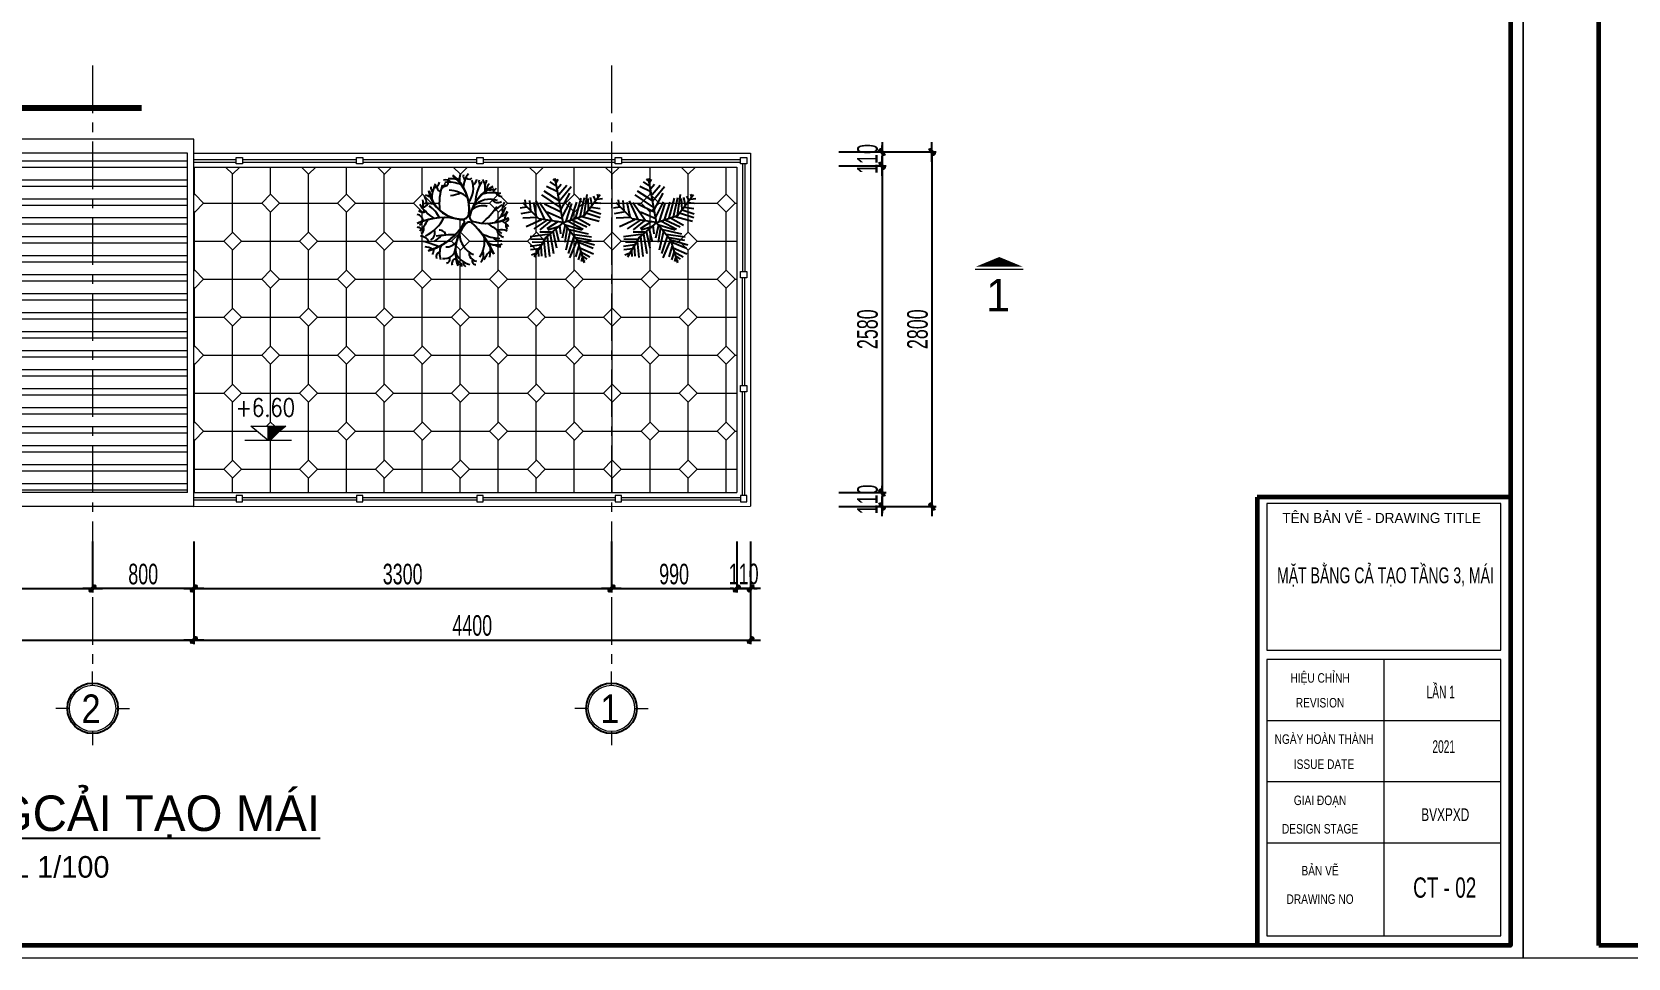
# Model space of a CAD drawing. Header units: millimetres. Extents: x 596422 to 1674380, y -367470 to 58862.
# Drawn here: x 691415 to 704029, y -32063 to -24747 of the extents above; entities that cross this region are included whole.
import ezdxf
from ezdxf.enums import TextEntityAlignment as Align

# ---------------------------------------------------------------- set-up
doc = ezdxf.new("R2010")
doc.units = ezdxf.units.MM
doc.header["$LTSCALE"] = 600
doc.header["$MEASUREMENT"] = 0
doc.linetypes.add('CENTER', pattern=[2, 1.25, -0.25, 0.25, -0.25])
doc.layers.get('0').update_dxf_attribs({"lineweight": 0})
doc.layers.get('Defpoints').update_dxf_attribs({"lineweight": 0})
for name, color, linetype, lineweight in [('cat1', 30, 'Continuous', 50), ('EG Dim', 8, 'Continuous', 18), ('EG Text2', 7, 'Continuous', 18), ('ISO', 33, 'Continuous', 15), ('LC Dim', 8, 'Continuous', 18), ('LC Hatch', 252, 'Continuous', 9), ('LC ISO', 153, 'Continuous', 13), ('LC Khac', 4, 'Continuous', 9), ('LC Text1', 3, 'Continuous', 20), ('LC Text2', 7, 'Continuous', 25), ('NET THAY', 253, 'Continuous', 20), ('thay1', 63, 'Continuous', 18), ('truc', 76, 'CENTER', 9), ('VAT DUNG TV', 253, 'Continuous', 9)]:
    doc.layers.add(name, color=color, linetype=linetype, lineweight=lineweight)
for name, color, linetype in [('CAY', 94, 'Continuous'), ('DIENHOA', 3, 'Continuous'), ('Khungten_LCDI', 7, 'Continuous'), ('Kichthuoc', 9, 'Continuous')]:
    doc.layers.add(name, color=color, linetype=linetype)
doc.styles.add('EG 1', font='VHAVANB.TTF')
doc.styles.add('HOATBIF', font='hoatbif.shx', dxfattribs={"width": 0.65})
doc.styles.add('Khungten', font='VHAVAN.TTF', dxfattribs={"width": 0.9, "height": 5000})
doc.styles.add('LC 1', font='VHAVANB.TTF')
doc.styles.add('T1', font='Vnsimli.shx', dxfattribs={"width": 0.8})
doc.styles.add('Title', font='VHAVAN.TTF', dxfattribs={"width": 0.8})
doc.dimstyles.new('1-100', dxfattribs={"dimscale": 300, "dimtxt": 1.2, "dimasz": 0.25, "dimexe": 0.5, "dimexo": 0, "dimgap": 0.3, "dimtad": 1, "dimdec": 0, "dimzin": 0, "dimdsep": 46, "dimtxsty": 'HOATBIF', "dimblk1": 'DOT', "dimblk2": 'DOT', "dimsah": 1, "dimcen": -1, "dimdle": 1, "dimclrd": 256, "dimclre": 256, "dimclrt": 4, "dimadec": 3, "dimazin": 2, "dimtfac": 0.333333, "dimtdec": 0, "dimtix": 1, "dimtmove": 2, "dimatfit": 3, "dimldrblk": 'DOT', "dimfxl": 1, "dimtvp": 0.833333, "dimtolj": 1, "dimtzin": 0, "dimarcsym": 0})
doc.dimstyles.new('1-20', dxfattribs={"dimscale": 100, "dimtxt": 2.5, "dimasz": 0.35, "dimexe": 0.5, "dimexo": 0, "dimgap": 0.8, "dimtad": 1, "dimdec": 0, "dimlfac": 0.2, "dimzin": 0, "dimdsep": 46, "dimtxsty": 'HOATBIF', "dimblk1": 'DOT', "dimblk2": 'DOT', "dimsah": 1, "dimcen": -1, "dimdle": 1, "dimclrd": 256, "dimclre": 256, "dimclrt": 4, "dimadec": 3, "dimazin": 2, "dimtfac": 0.333333, "dimtdec": 0, "dimtix": 1, "dimtmove": 2, "dimatfit": 3, "dimldrblk": 'DOT', "dimfxl": 1, "dimtvp": 0.833333, "dimtolj": 1, "dimtzin": 0, "dimarcsym": 0})
pattern_1 = [(0, (70.7, 0), (300, 300), [458.5775, -141.4225]), (90, (0, 70.7), (-300, 300), [458.5775, -141.4225]), (45, (229.3, 300), (-300.00066, 300.00066), [100, -324.265]), (315, (229.3, 300), (300.00066, 300.00066), [100, -324.265]), (45, (300, 229.3), (-300.00066, 300.00066), [100, -324.265]), (315, (300, 370.7), (300.00066, 300.00066), [100, -324.265])]

# ---------------------------------------------------------------- blocks, each defined once
blk = doc.blocks.new('LCDI-new')
at = {"layer": 'Defpoints', "lineweight": 0}
blk.add_lwpolyline([(-1626044.71, 488105.01), (-1626044.71, 488402.01), (-1625624.71, 488402.01), (-1625624.71, 488105.01)], close=True, dxfattribs=at)
at = {"layer": 'Khungten_LCDI', "color": 5, "lineweight": 25}
blk.add_line((-1625626.71, 488107.01), (-1625626.71, 488400.01), dxfattribs=at)
at = {"layer": 'Khungten_LCDI', "color": 5, "lineweight": 60}
for p, q in [((-1625666.71, 488177.85), (-1625666.71, 488107.01)), ((-1625626.71, 488177.85), (-1625666.71, 488177.85))]:
    blk.add_line(p, q, dxfattribs=at)
at = {"layer": 'Khungten_LCDI', "color": 9, "lineweight": 15}
for p, q in [((-1625646.71, 488152.18), (-1625646.71, 488108.51)), ((-1625628.21, 488142.51), (-1625665.21, 488142.51)), ((-1625628.21, 488132.84), (-1625665.21, 488132.84)), ((-1625628.21, 488123.18), (-1625665.21, 488123.18))]:
    blk.add_line(p, q, dxfattribs=at)
at = {"layer": 'Khungten_LCDI', "color": 5, "lineweight": 60}
blk.add_lwpolyline([(-1626032.71, 488107.01), (-1626032.71, 488400.01), (-1625626.71, 488400.01), (-1625626.71, 488107.01)], close=True, dxfattribs=at)
at = {"layer": 'Khungten_LCDI', "color": 9, "lineweight": 15}
for points in [[(-1625665.21, 488153.68), (-1625628.21, 488153.68), (-1625628.21, 488176.84), (-1625665.21, 488176.84)], [(-1625665.21, 488108.51), (-1625628.21, 488108.51), (-1625628.21, 488152.18), (-1625665.21, 488152.18)]]:
    blk.add_lwpolyline(points, close=True, dxfattribs=at)
at = {"color": 7, "style": 'Khungten'}
blk.add_text('tªn b¶n vÏ - drawing title', height=1.6, dxfattribs=at).set_placement((-1625647.05, 488173.74), align=Align.CENTER)
at = {"color": 7}
for s, height, style, width, p in [('hiÖu chØnh', 1.5, 'Khungten', 0.8, (-1625656.79, 488148.52)), ('revision', 1.5, 'Khungten', 0.8, (-1625656.79, 488144.6)), ('ngµy hoµn thµnh', 1.5, 'Khungten', 0.8, (-1625656.17, 488138.85)), ('issue date', 1.5, 'Khungten', 0.8, (-1625656.17, 488134.89)), ('giai ®o¹n', 1.5, 'Khungten', 0.8, (-1625656.79, 488129.18)), ('BVxpxd', 2, 'Title', 0.7, (-1625637, 488126.67)), ('design stage', 1.5, 'Khungten', 0.8, (-1625656.79, 488124.68)), ('b¶n vÏ', 1.5, 'Khungten', 0.8, (-1625656.79, 488118.07)), ('drawing nO', 1.5, 'Khungten', 0.8, (-1625656.79, 488113.57))]:
    blk.add_text(s, height=height, dxfattribs=dict(at, style=style, width=width)).set_placement(p, align=Align.CENTER)
at = {"color": 2, "style": 'Title', "width": 1.824646}
for tag, p, p2 in [('TENBANVE1', (-1625663.58, 488164.65), (-1625629.32, 488164.65)), ('TENBANVE2', (-1625663.58, 488157.89), (-1625629.32, 488157.89))]:
    blk.add_attdef(tag, text='', height=2.5, dxfattribs=at).set_placement(p, p2, align=Align.FIT)
at = {"color": 7, "style": 'Khungten', "width": 0.8}
for tag, p in [('REVISION', (-1625637.72, 488146.05)), ('NGAYHT', (-1625637.25, 488137.42))]:
    blk.add_attdef(tag, text='', height=2, dxfattribs=at).set_placement(p, align=Align.CENTER)
at = {"color": 2, "style": 'Title', "width": 0.7}
blk.add_attdef('SOBANVE', text='', height=2.5, dxfattribs=at).set_placement((-1625637.09, 488114.55), align=Align.CENTER)
blk = doc.blocks.new('TIEUDE1')
at = {"layer": 'EG Text2', "color": 7, "style": 'EG 1'}
blk.add_attdef('TIªU§Ò', text='', height=5, dxfattribs=at).set_placement((0, 0), align=Align.BOTTOM_CENTER)
blk.add_attdef('TL', text='', height=3, dxfattribs=at).set_placement((0, -2), align=Align.TOP_CENTER)
blk = doc.blocks.new('TTRUC')
at = {"layer": 'ISO'}
for p, q in [((0, 6.37), (0, 10.13)), ((-6.37, 0), (-10.13, 0)), ((6.37, 0), (10.13, 0)), ((0, -6.37), (0, -10.13))]:
    blk.add_line(p, q, dxfattribs=at)
blk.add_circle((0, 0), 6.37, dxfattribs=at)
at = {"layer": 'Kichthuoc'}
blk.add_circle((0, 0), 6.95, dxfattribs=at)
blk = doc.blocks.new('DOT')
at = {"layer": 'Kichthuoc'}
blk.add_line((-3, 0), (3, 0), dxfattribs=at)
at = {"layer": 'Kichthuoc', "color": 4}
blk.add_line((-1, -1), (1, 1), dxfattribs=at)
blk.add_lwpolyline([(0.5, 1), (-1, -0.5), (-0.5, -1), (1, 0.5)], close=True, dxfattribs=at)
blk = doc.blocks.new('*D133')
at = {"layer": 'Defpoints', "color": 0, "transparency": 16777216}
for p in [(686895, -28772), (691895, -28772), (691895, -29144)]:
    blk.add_point(p, dxfattribs=at)
at = {"layer": 'EG Dim', "lineweight": -2, "transparency": 16777216}
for p, q in [((686895, -28772), (686895, -29176)), ((691895, -28772), (691895, -29176)), ((686921, -29144), (691869, -29144))]:
    blk.add_line(p, q, dxfattribs=at)
at = {"layer": 'EG Dim', "lineweight": -2, "transparency": 16777216, "xscale": 26, "yscale": 26, "zscale": 26, "rotation": 180}
blk.add_blockref('DOT', (686895, -29144), dxfattribs=at)
at = {"layer": 'EG Dim', "lineweight": -2, "transparency": 16777216, "xscale": 26, "yscale": 26, "zscale": 26}
blk.add_blockref('DOT', (691895, -29144), dxfattribs=at)
at = {"layer": 'EG Dim', "color": 4, "transparency": 16777216, "insert": (689395, -29030), "char_height": 162.5, "attachment_point": 5, "style": 'HOATBIF'}
blk.add_mtext('\\A1;5000', dxfattribs=at)
blk = doc.blocks.new('_Dot')
at = {"color": 0, "linetype": 'ByBlock', "lineweight": -2}
blk.add_line((-0.5, 0), (-1, 0), dxfattribs=at)
at = {"color": 0, "linetype": 'ByBlock', "const_width": 0.5}
blk.add_lwpolyline([(-0.25, 0, 1), (0.25, 0, 1)], format="xyb", close=True, dxfattribs=at)
blk = doc.blocks.new('*D134')
at = {"layer": 'Defpoints', "color": 0, "transparency": 16777216}
for p in [(692695, -28772), (695995, -28771), (695995, -29143)]:
    blk.add_point(p, dxfattribs=at)
at = {"layer": 'EG Dim', "lineweight": -2, "transparency": 16777216}
for p, q in [((692695, -28772), (692695, -29176)), ((695995, -28771), (695995, -29176)), ((692721, -29143), (695969, -29143))]:
    blk.add_line(p, q, dxfattribs=at)
at = {"layer": 'EG Dim', "lineweight": -2, "transparency": 16777216, "xscale": 26, "yscale": 26, "zscale": 26, "rotation": 180}
blk.add_blockref('DOT', (692695, -29143), dxfattribs=at)
at = {"layer": 'EG Dim', "lineweight": -2, "transparency": 16777216, "xscale": 26, "yscale": 26, "zscale": 26}
blk.add_blockref('DOT', (695995, -29143), dxfattribs=at)
at = {"layer": 'EG Dim', "color": 4, "transparency": 16777216, "insert": (694345, -29030), "char_height": 162.5, "attachment_point": 5, "style": 'HOATBIF'}
blk.add_mtext('\\A1;3300', dxfattribs=at)
blk = doc.blocks.new('*D135')
at = {"layer": 'Defpoints', "color": 0, "transparency": 16777216}
for p in [(686495, -28772), (692695, -28772), (692695, -29550)]:
    blk.add_point(p, dxfattribs=at)
at = {"layer": 'EG Dim', "lineweight": -2, "transparency": 16777216}
for p, q in [((686495, -28772), (686495, -29583)), ((692695, -28772), (692695, -29583)), ((686521, -29550), (692669, -29550))]:
    blk.add_line(p, q, dxfattribs=at)
at = {"layer": 'EG Dim', "lineweight": -2, "transparency": 16777216, "xscale": 26, "yscale": 26, "zscale": 26, "rotation": 180}
blk.add_blockref('DOT', (686495, -29550), dxfattribs=at)
at = {"layer": 'EG Dim', "lineweight": -2, "transparency": 16777216, "xscale": 26, "yscale": 26, "zscale": 26}
blk.add_blockref('DOT', (692695, -29550), dxfattribs=at)
at = {"layer": 'EG Dim', "color": 4, "transparency": 16777216, "insert": (689595, -29436), "char_height": 162.5, "attachment_point": 5, "style": 'HOATBIF'}
blk.add_mtext('\\A1;6200', dxfattribs=at)
blk = doc.blocks.new('*D141')
at = {"layer": 'Defpoints', "color": 0, "transparency": 16777216}
for p in [(696985, -28771), (697095, -28771), (697095, -29143)]:
    blk.add_point(p, dxfattribs=at)
at = {"layer": 'EG Dim', "lineweight": -2, "transparency": 16777216}
for p, q in [((696985, -28771), (696985, -29175)), ((697095, -28771), (697095, -29175)), ((696959, -29143), (696933, -29143)), ((696985, -29143), (697095, -29143)), ((697121, -29143), (697147, -29143))]:
    blk.add_line(p, q, dxfattribs=at)
at = {"layer": 'EG Dim', "lineweight": -2, "transparency": 16777216, "xscale": 26, "yscale": 26, "zscale": 26}
blk.add_blockref('DOT', (696985, -29143), dxfattribs=at)
at = {"layer": 'EG Dim', "lineweight": -2, "transparency": 16777216, "xscale": 26, "yscale": 26, "zscale": 26, "rotation": 180}
blk.add_blockref('DOT', (697095, -29143), dxfattribs=at)
at = {"layer": 'EG Dim', "color": 4, "transparency": 16777216, "insert": (697040, -29029), "char_height": 162.5, "attachment_point": 5, "style": 'HOATBIF'}
blk.add_mtext('\\A1;110', dxfattribs=at)
blk = doc.blocks.new('*D142')
at = {"layer": 'Defpoints', "color": 0, "transparency": 16777216}
for p in [(697793, -25805), (697793, -28385), (698133, -28385)]:
    blk.add_point(p, dxfattribs=at)
at = {"layer": 'EG Dim', "lineweight": -2, "transparency": 16777216}
for p, q in [((697793, -25805), (698166, -25805)), ((698133, -25831), (698133, -28359)), ((697793, -28385), (698166, -28385))]:
    blk.add_line(p, q, dxfattribs=at)
at = {"layer": 'EG Dim', "lineweight": -2, "transparency": 16777216, "xscale": 26, "yscale": 26, "zscale": 26}
for p, rotation in [((698133, -25805), 90), ((698133, -28385), 270)]:
    blk.add_blockref('DOT', p, dxfattribs=dict(at, rotation=rotation))
at = {"layer": 'EG Dim', "color": 4, "transparency": 16777216, "insert": (698019, -27095), "char_height": 162.5, "attachment_point": 5, "rotation": 90, "style": 'HOATBIF'}
blk.add_mtext('\\A1;2580', dxfattribs=at)
blk = doc.blocks.new('*D143')
at = {"layer": 'Defpoints', "color": 0, "transparency": 16777216}
for p in [(697793, -28385), (697793, -28495), (698133, -28495)]:
    blk.add_point(p, dxfattribs=at)
at = {"layer": 'EG Dim', "lineweight": -2, "transparency": 16777216}
for p, q in [((698133, -28359), (698133, -28333)), ((697793, -28385), (698166, -28385)), ((697793, -28495), (698166, -28495)), ((698133, -28385), (698133, -28495)), ((698133, -28521), (698133, -28547))]:
    blk.add_line(p, q, dxfattribs=at)
at = {"layer": 'EG Dim', "lineweight": -2, "transparency": 16777216, "xscale": 26, "yscale": 26, "zscale": 26}
for p, rotation in [((698133, -28385), 270), ((698133, -28495), 90)]:
    blk.add_blockref('DOT', p, dxfattribs=dict(at, rotation=rotation))
at = {"layer": 'EG Dim', "color": 4, "transparency": 16777216, "insert": (698019, -28440), "char_height": 162.5, "attachment_point": 5, "rotation": 90, "style": 'HOATBIF'}
blk.add_mtext('\\A1;110', dxfattribs=at)
blk = doc.blocks.new('*D144')
at = {"layer": 'Defpoints', "color": 0, "transparency": 16777216}
for p in [(697793, -25695), (697793, -25805), (698133, -25805)]:
    blk.add_point(p, dxfattribs=at)
at = {"layer": 'EG Dim', "lineweight": -2, "transparency": 16777216}
for p, q in [((697793, -25695), (698166, -25695)), ((698133, -25669), (698133, -25643)), ((698133, -25695), (698133, -25805)), ((697793, -25805), (698166, -25805)), ((698133, -25831), (698133, -25857))]:
    blk.add_line(p, q, dxfattribs=at)
at = {"layer": 'EG Dim', "lineweight": -2, "transparency": 16777216, "xscale": 26, "yscale": 26, "zscale": 26}
for p, rotation in [((698133, -25695), 270), ((698133, -25805), 90)]:
    blk.add_blockref('DOT', p, dxfattribs=dict(at, rotation=rotation))
at = {"layer": 'EG Dim', "color": 4, "transparency": 16777216, "insert": (698019, -25750), "char_height": 162.5, "attachment_point": 5, "rotation": 90, "style": 'HOATBIF'}
blk.add_mtext('\\A1;110', dxfattribs=at)
blk = doc.blocks.new('*D145')
at = {"layer": 'Defpoints', "color": 0, "transparency": 16777216}
for p in [(697793, -25695), (697793, -28495), (698528, -28495)]:
    blk.add_point(p, dxfattribs=at)
at = {"layer": 'EG Dim', "lineweight": -2, "transparency": 16777216}
for p, q in [((697793, -25695), (698560, -25695)), ((698528, -25721), (698528, -28469)), ((697793, -28495), (698560, -28495))]:
    blk.add_line(p, q, dxfattribs=at)
at = {"layer": 'EG Dim', "lineweight": -2, "transparency": 16777216, "xscale": 26, "yscale": 26, "zscale": 26}
for p, rotation in [((698528, -25695), 90), ((698528, -28495), 270)]:
    blk.add_blockref('DOT', p, dxfattribs=dict(at, rotation=rotation))
at = {"layer": 'EG Dim', "color": 4, "transparency": 16777216, "insert": (698414, -27095), "char_height": 162.5, "attachment_point": 5, "rotation": 90, "style": 'HOATBIF'}
blk.add_mtext('\\A1;2800', dxfattribs=at)
blk = doc.blocks.new('Caodo1')
at = {"layer": 'LC Text1'}
blk.add_hatch(color=256, dxfattribs=at).paths.add_polyline_path([(0, 200), (0, 0), (243, 200)])
for p, q in [((324, 0), (-324, 0)), ((0, 0), (0, 200))]:
    blk.add_line(p, q, dxfattribs=at)
blk.add_lwpolyline([(-243, 200), (243, 200), (0, 0), (0, 0)], close=True, dxfattribs=at)
at = {"layer": 'LC Text1', "style": 'T1', "width": 0.8}
blk.add_attdef('%%P0,00', text='', height=250, dxfattribs=at).set_placement((-39, 460), align=Align.MIDDLE_CENTER)
blk = doc.blocks.new('A$C4DAA3A9E')
at = {"layer": 'CAY'}
for centre, radius, start, end in [((341, 539), 224, 149.9473, 183.1746), ((126, 672), 51.2, 279.4268, 354.5402), ((210, 638), 54.8, 178.8709, 240.3726), ((635, 496), 459, 161.4244, 186.0955), ((215, 665), 32, 233.1624, 357.7775), ((189, 653), 32.8, 282.1401, 7.8919), ((228, 640), 45.2, 26.989, 112.3536), ((247, 388), 278, 68.3223, 95.6759), ((264, 308), 384, 82.3394, 92.5468), ((72, 453), 342, 352.9874, 51.7609), ((75, 452), 339, 352.9874, 51.7609), ((78, 451), 335, 352.9874, 51.7609), ((81, 450), 332, 352.9874, 51.7609), ((234, 731), 109, 329.6891, 359.8631), ((541, 619), 175, 140.203, 178.1947), ((415, 716), 49, 169.6778, 223.7113), ((411, 725), 33.8, 234.9321, 313.2415), ((263, 619), 183, 322.96, 20.2784), ((760, 320), 352, 117.2325, 165.0827), ((394, 706), 80.7, 307.7862, 349.2541), ((824, 481), 365, 148.3668, 175.7309), ((569, 674), 79, 174.4694, 203.8776), ((412, 622), 127, 345.8794, 31.5271), ((489, 683), 60.7, 322.1243, 359.3062), ((605, 612), 54.3, 129.1335, 190.2094), ((-23, 500), 73, 334.5437, 21.2377), ((20, 513), 54.3, 345.3935, 49.1598), ((-77, 244), 353, 60.2465, 65.6779), ((361, 651), 276, 190.6009, 269.3889), ((361, 648), 273, 190.6009, 269.3889), ((362, 645), 271, 190.6009, 269.3889), ((362, 642), 268, 190.6009, 269.3889), ((158, 626), 49.9, 175.5863, 225.7076), ((244, 364), 239, 49.1819, 87.2866), ((137, 1209), 661, 281.1188, 288.3767), ((752, 321), 345, 117.2325, 165.0827), ((749, 322), 341, 117.2325, 165.0827), ((756, 321), 348, 117.2325, 165.0827), ((577, 349), 182, 70.8016, 137.4059), ((598, 291), 292, 77.262, 107.3482), ((581, 653), 47.3, 240.5921, 306.2228), ((637, 559), 53.8, 213.4834, 303.4407), ((664, 556), 70.4, 122.4262, 158.3906), ((676, 620), 65.9, 218.6858, 264.1882), ((772, 449), 98.9, 143.1596, 193.4123), ((213, -132), 518, 74.7272, 114.2407), ((-14, 346), 67.1, 14.1637, 76.1762), ((215, -127), 513, 74.7272, 114.2407), ((217, -122), 508, 74.7272, 114.2407), ((44, 481), 51.4, 229.7012, 298.2141), ((218, -117), 503, 74.7272, 114.2407), ((320, 680), 352, 211.9729, 238.1646), ((41, 516), 48.3, 256.5299, 336.109), ((76, 68), 429, 81.8669, 94.4128), ((-87, 549), 343, 296.9256, 331.1328), ((-15, 301), 209, 23.3346, 57.9119), ((361, 427), 53, 266.8678, 342.0261), ((361, 427), 52.4, 266.8678, 342.0261), ((362, 426), 51.9, 266.8678, 342.0261), ((362, 426), 51.4, 266.8678, 342.0261), ((455, 393), 39.7, 153.4198, 238.7288), ((455, 393), 39.3, 153.4198, 238.7288), ((454, 393), 38.9, 153.4198, 238.7288), ((454, 392), 38.6, 153.4198, 238.7288), ((549, 710), 369, 251.8683, 297.7415), ((548, 707), 366, 251.8683, 297.7415), ((546, 703), 362, 251.8683, 297.7415), ((519, 352), 128, 74.3184, 131.5501), ((551, 714), 373, 251.8683, 297.7415), ((165, 774), 554, 309.0384, 327.2993), ((1163, -194), 841, 125.9438, 130.9474), ((422, 576), 299, 310.986, 339.046), ((655, 464), 66.2, 280.529, 337.3262), ((799, 363), 107, 139.4516, 176.9574), ((1, 252), 58.2, 52.2518, 90.5793), ((18, 352), 22.8, 272.5206, 11.746), ((-165, 489), 278, 312.0902, 334.1864), ((19, 294), 35.6, 294.2905, 27.1401), ((-32, 573), 464, 285.1321, 329.5976), ((-27, 571), 459, 285.1321, 329.5976), ((-23, 569), 455, 285.1321, 329.5976), ((-19, 567), 450, 285.1321, 329.5976), ((79, 265), 62.4, 298.4802, 22.9503), ((360, -1415), 1668, 91.8959, 97.1824), ((183, 241), 45.6, 6.6356, 100.1339), ((624, 121), 322, 138.4124, 201.0212), ((622, 124), 318, 138.4124, 201.0212), ((620, 126), 315, 138.4124, 201.0212), ((617, 129), 312, 138.4124, 201.0212), ((520, 263), 184, 181.3599, 246.59), ((357, 352), 18.2, 310.1971, 114.2093), ((357, 352), 18, 310.1971, 114.2093), ((358, 352), 17.8, 310.1971, 114.2093), ((358, 352), 17.6, 310.1971, 114.2093), ((414, 313), 37.4, 64.1571, 144.9717), ((414, 314), 37, 64.1571, 144.9717), ((414, 315), 36.6, 64.1571, 144.9717), ((414, 315), 36.2, 64.1571, 144.9717), ((-65, -190), 730, 23.8645, 47.4059), ((-79, -207), 753, 23.8645, 47.4059), ((-74, -201), 745, 23.8645, 47.4059), ((-70, -196), 738, 23.8645, 47.4059), ((667, 553), 331, 242.7285, 267.7139), ((-1449, -2642), 3595, 53.8701, 56.0677), ((709, 307), 80.2, 190.9007, 251.4542), ((668, 186), 104, 65.2459, 104.8545), ((644, 274), 88.3, 26.9787, 76.13), ((1137, -106), 630, 130.7293, 134.4144), ((777, 335), 76.2, 175.4194, 213.9888), ((26, 169), 71.3, 10.8837, 88.4892), ((-51, -282), 490, 63.1155, 78.2042), ((63, 54), 101, 55.0521, 89.7129), ((58, 137), 76.2, 326.3348, 0.2761), ((21, 386), 221, 301.4635, 319.756), ((366, 104), 187, 162.2918, 195.4173), ((219, 148), 85.6, 258.7357, 358.8497), ((233, 251), 96.4, 266.9392, 326.2045), ((317, 195), 217, 325.7693, 10.3731), ((625, 292), 122, 237.7409, 293.0103), ((233, 142), 349, 348.6722, 2.7521), ((655, 263), 61, 211.0778, 285.1312), ((655, 221), 63.1, 238.0882, 276.4822), ((190, 76), 38.5, 109.7766, 198.8384), ((230, 57), 30, 273.9337, 31.7343), ((315, 22), 39.4, 102.0332, 195.0071), ((459, 177), 167, 202.6674, 255.758), ((313, 2), 40.6, 357.1864, 89.859), ((412, 38), 47.7, 174.9157, 233.527), ((476, 108), 65.1, 172.8016, 265.6564), ((463, 42), 26.6, 157.6352, 276.6969), ((443, 89), 83.1, 317.9446, 18.6273), ((658, 6), 137, 124.7312, 160.552)]:
    blk.add_arc(centre, radius, start, end, dxfattribs=at)
blk = doc.blocks.new('Cay35-mb')
at = {"layer": 'DIENHOA'}
for p, q in [((-175, 983), (-543, 1160)), ((-212, 1172), (-424, 1313)), ((-249, 1337), (-323, 1396)), ((10, -25), (-257, 1422)), ((-221, 1290), (-157, 1396)), ((-185, 1077), (-56, 1231)), ((-139, 889), (128, 1195)), ((-120, 676), (275, 1160)), ((-790, 89), (-1324, 622)), ((-1224, 511), (-1243, 712)), ((-1096, 700), (-1068, 370)), ((-967, 641), (-875, 169)), ((-893, 688), (-608, 75)), ((-359, 28), (-773, 617)), ((-83, 464), (-691, 877)), ((-120, 688), (-617, 1007)), ((-608, 582), (-65, 323)), ((-65, 393), (229, 936)), ((-19, 146), (239, 653)), ((110, 16), (294, 594)), ((266, 63), (460, 641)), ((423, 122), (598, 771)), ((570, 157), (708, 794)), ((696, 203), (1229, 889)), ((699, 205), (800, 889)), ((818, 759), (837, 393)), ((901, 806), (956, 547)), ((993, 842), (1076, 700)), ((1039, 629), (1251, 606)), ((1122, 735), (1306, 759)), ((1131, 901), (1159, 806)), ((-1197, 476), (-1408, 440)), ((-1022, 323), (-1390, 252)), ((-838, 134), (-1316, 110)), ((-709, 63), (-1206, -173)), ((-534, 51), (-957, -232)), ((10, -25), (-790, 89)), ((-396, 28), (-755, -267)), ((-157, 4), (-534, -232)), ((-516, 323), (-19, 98)), ((10, -25), (696, 203)), ((174, 16), (671, -244)), ((294, 63), (791, -173)), ((469, 122), (901, -114)), ((625, 169), (1196, 16)), ((763, 287), (1232, 134)), ((855, 393), (1251, 252)), ((929, 476), (1232, 429)), ((-433, -409), (-1077, -503)), ((-562, -521), (-943, -1168)), ((-378, -350), (-755, -350)), ((10, -25), (-562, -521)), ((-516, -491), (-442, -1152)), ((-157, -173), (-497, -279)), ((-424, -409), (-313, -1046)), ((-332, -314), (-212, -857)), ((-231, -244), (-148, -621)), ((-111, -114), (-83, -397)), ((73, -102), (-28, -539)), ((10, -25), (467, -597)), ((55, -90), (625, -267)), ((137, -185), (64, -680)), ((239, -314), (101, -940)), ((367, -456), (174, -1046)), ((202, -255), (828, -397)), ((321, -409), (947, -503)), ((-709, -763), (-1077, -822)), ((-608, -574), (-1068, -586)), ((-773, -892), (-1068, -928)), ((-865, -1034), (-1031, -1105)), ((-672, -692), (-1013, -680)), ((-819, -963), (-801, -1152)), ((-727, -810), (-700, -1140)), ((-626, -633), (-571, -1176)), ((469, -598), (220, -1187)), ((524, -798), (414, -1164)), ((423, -527), (929, -609)), ((467, -597), (696, -1359)), ((478, -598), (1039, -763)), ((496, -668), (993, -869)), ((588, -987), (506, -1258)), ((552, -857), (1002, -1058)), ((588, -999), (883, -1164)), ((634, -1187), (598, -1317)), ((634, -1128), (791, -1235)), ((690, -1294), (726, -1317))]:
    blk.add_line(p, q, dxfattribs=at)
blk = doc.blocks.new('*D146')
at = {"layer": 'Defpoints', "color": 0, "transparency": 16777216}
for p in [(695995, -28772), (696985, -28771), (696985, -29143)]:
    blk.add_point(p, dxfattribs=at)
at = {"layer": 'EG Dim', "lineweight": -2, "transparency": 16777216}
for p, q in [((695995, -28772), (695995, -29176)), ((696985, -28771), (696985, -29176)), ((696021, -29143), (696959, -29143))]:
    blk.add_line(p, q, dxfattribs=at)
at = {"layer": 'EG Dim', "lineweight": -2, "transparency": 16777216, "xscale": 26, "yscale": 26, "zscale": 26, "rotation": 180}
blk.add_blockref('DOT', (695995, -29143), dxfattribs=at)
at = {"layer": 'EG Dim', "lineweight": -2, "transparency": 16777216, "xscale": 26, "yscale": 26, "zscale": 26}
blk.add_blockref('DOT', (696985, -29143), dxfattribs=at)
at = {"layer": 'EG Dim', "color": 4, "transparency": 16777216, "insert": (696490, -29030), "char_height": 162.5, "attachment_point": 5, "style": 'HOATBIF'}
blk.add_mtext('\\A1;990', dxfattribs=at)
blk = doc.blocks.new('*D148')
at = {"layer": 'Defpoints', "color": 0, "transparency": 16777216}
for p in [(691895, -28772), (692695, -28772), (691895, -29143)]:
    blk.add_point(p, dxfattribs=at)
at = {"layer": 'EG Dim', "lineweight": -2, "transparency": 16777216}
for p, q in [((691895, -28772), (691895, -29176)), ((692695, -28772), (692695, -29176)), ((692669, -29143), (691921, -29143))]:
    blk.add_line(p, q, dxfattribs=at)
at = {"layer": 'EG Dim', "lineweight": -2, "transparency": 16777216, "xscale": 26, "yscale": 26, "zscale": 26, "rotation": 180}
blk.add_blockref('DOT', (691895, -29143), dxfattribs=at)
at = {"layer": 'EG Dim', "lineweight": -2, "transparency": 16777216, "xscale": 26, "yscale": 26, "zscale": 26}
blk.add_blockref('DOT', (692695, -29143), dxfattribs=at)
at = {"layer": 'EG Dim', "color": 4, "transparency": 16777216, "insert": (692295, -29030), "char_height": 162.5, "attachment_point": 5, "style": 'HOATBIF'}
blk.add_mtext('\\A1;800', dxfattribs=at)
blk = doc.blocks.new('*D149')
at = {"layer": 'Defpoints', "color": 0, "transparency": 16777216}
for p in [(692695, -28772), (697095, -28771), (697095, -29550)]:
    blk.add_point(p, dxfattribs=at)
at = {"layer": 'EG Dim', "lineweight": -2, "transparency": 16777216}
for p, q in [((692695, -28772), (692695, -29582)), ((697095, -28771), (697095, -29582)), ((692721, -29550), (697069, -29550))]:
    blk.add_line(p, q, dxfattribs=at)
at = {"layer": 'EG Dim', "lineweight": -2, "transparency": 16777216, "xscale": 26, "yscale": 26, "zscale": 26, "rotation": 180}
blk.add_blockref('DOT', (692695, -29550), dxfattribs=at)
at = {"layer": 'EG Dim', "lineweight": -2, "transparency": 16777216, "xscale": 26, "yscale": 26, "zscale": 26}
blk.add_blockref('DOT', (697095, -29550), dxfattribs=at)
at = {"layer": 'EG Dim', "color": 4, "transparency": 16777216, "insert": (694895, -29436), "char_height": 162.5, "attachment_point": 5, "style": 'HOATBIF'}
blk.add_mtext('\\A1;4400', dxfattribs=at)

msp = doc.modelspace()

# ---------------------------------------------------------------- hatches: boundary and pattern name
at = {"layer": 'LC Hatch'}
h = msp.add_hatch(dxfattribs=at)
h.set_pattern_fill('ANSI32', color=256, scale=400, angle=135)
h.set_pattern_definition([(180, (0, -22213.85), (-1e-14, -150), []), (180, (-50, -22163.85), (-1e-14, -150), [])])
h.paths.add_polyline_path([(689445.8, -25704.4), (692644.7, -25704.5), (692645.5, -28384.5), (689445.2, -28384.4)])
h = msp.add_hatch(dxfattribs=at)
h.set_pattern_fill('DAHOA-03', color=256, scale=25)
h.set_pattern_definition(pattern_1)
h.paths.add_polyline_path([(695994.7, -25813.9), (692694.7, -25814.2), (692695, -28384.2), (695995, -28383.9)])
h.paths.add_polyline_path([(694787.1, -26319.1, 0.0377821), (694827, -26261.5, 0.9110692), (694808.6, -26231.6, 0.0373073), (694732.8, -26216.7, 0.0691579), (694594.4, -26220.4, -0.0940791), (694497.2, -26132.2, 0.0157304), (694500.2, -26132.2, 0.1044703), (694507.9, -26103, -0.0503326), (694594, -26106.4, -0.0331327), (694575.6, -26075.3, -0.0110141), (694575.1, -26065.4, 0.1014499), (694637.3, -26153.2, -0.1058122), (694656.9, -25962.2, 0.58491), (694705.4, -25934.7, -0.0953044), (694808.4, -25954.6, 0.0431844), (694770.9, -25911.3, -0.0018496), (694773.7, -25911.7, -0.0132502), (694785.9, -25924.6, 0.0073417), (694787.5, -25921.8, -0.213594), (694869.4, -26189.2, -0.3450382), (694817.5, -26225.4, -0.0252146), (694790.5, -26223.8, -0.0193454), (694769.6, -26222.2, -0.0197013), (694808.3, -26231.1, -0.825359), (694827.7, -26261, -0.039117), (694787.5, -26318.6, -0.1401059), (694580.6, -26463.3, 0.0082361), (694577.8, -26461.4, 0.1434918)], flags=16)
h.paths.add_polyline_path([(693421.9, -27861), (693283.4, -27975), (693144.8, -27861)], flags=16)
h.paths.add_polyline_path([(694812.1, -26303.8, -0.0382798), (694841.5, -26265, -0.3829689), (694888.1, -26252.2, -0.0824577), (695040.1, -26446.5, -0.0028103), (695040.2, -26450.4, 0.0860771), (694888.2, -26252.5, 0.3645102), (694841.7, -26264.8, 0.0374577), (694812.6, -26303.1, 0.2154421), (694775.9, -26557.3, 0.0330482), (694770.5, -26557.1, -0.2081847)], flags=16)
h.paths.add_polyline_path([(694992.4, -26011.5, 0.005795), (694993.1, -26008.7, 0.0230942), (694969.1, -26030.6, -0.0024754), (694971.9, -26029.7, -0.0198784)], flags=0)
h.paths.add_polyline_path([(694877.4, -26190, -0.029073), (694889.8, -26152.3, -0.1531393), (695020.1, -25989.7, 0.0146234), (695022.7, -25990.7, 0.1570678), (694889.8, -26152.3, 0.027976), (694877.7, -26189.4, 0.393835), (694891.6, -26240.1, 0.0114289), (694907.9, -26245.1, 0.1734187), (695151, -26227.2, 0.0090091), (695150.7, -26231, -0.1671573), (694908.4, -26245.2, -0.0118409), (694891.7, -26240.1, -0.3891425)], flags=16)
h.paths.add_polyline_path([(695752.1, -26483.7), (695751.9, -26484.3), (695752.3, -26484.6)], flags=16)
h.paths.add_polyline_path([(695613.7, -26251.2), (695582.1, -26079.6), (695584.1, -26080.9), (695582.7, -26082.6), (695613.7, -26251.2), (695778.3, -26196.3), (695779.2, -26195.2), (695779.1, -26196.1), (695613.7, -26251.2), (695626.7, -26267.4), (695629.2, -26268.2), (695628.8, -26270), (695613.7, -26251.2), (695509.4, -26341.6), (695509.6, -26342.9), (695507.6, -26343.2)], flags=16)
h.paths.add_polyline_path([(692981.6, -27820.1), (693540.7, -27820.1), (693540.7, -27606.6), (692981.6, -27606.6)], flags=24)
h = msp.add_hatch(dxfattribs=at)
h.set_pattern_fill('DAHOA-03', color=256, scale=25)
h.set_pattern_definition(pattern_1)
h.paths.add_polyline_path([(696984.7, -25813.8), (695994.7, -25813.9), (695995, -28383.9), (696984.7, -28383.8)])
h.paths.add_polyline_path([(696489.8, -26483.7), (696489.6, -26484.3), (696490.1, -26484.6)], flags=16)
h.paths.add_polyline_path([(696351.5, -26251.2), (696516.1, -26196.3), (696516.9, -26195.2), (696516.8, -26196.1), (696351.5, -26251.2), (696364.5, -26267.4), (696367, -26268.2), (696366.6, -26270)], flags=16)

# ---------------------------------------------------------------- linework, layer by layer
at = {"layer": 'cat1'}
msp.add_line((697095, -28383.8), (697095, -28383.8), dxfattribs=at)
msp.add_lwpolyline([(692074.7, -25594.2), (692074.7, -25594.2)], dxfattribs=at)
at = {"layer": 'LC Khac', "color": 1, "ltscale": 2}
msp.add_line((699249, -26622.5), (698870.3, -26622.5), dxfattribs=at)
msp.add_lwpolyline([(699059.6, -26524.5, 0, 367.7, 0), (699059.6, -26600.5, 214.5, 214.5, 0)], format="xyseb", dxfattribs=at)
at = {"layer": 'NET THAY', "ltscale": 2}
for p, q in [((692694.7, -25754.6), (693030.2, -25754.6)), ((692694.7, -25774.6), (693030.2, -25774.6)), ((693080.2, -25754.6), (693980.2, -25754.6)), ((693080.2, -25774.6), (693980.2, -25774.6)), ((694030.2, -25754.6), (694930.2, -25754.6)), ((694030.2, -25774.6), (694930.2, -25774.6)), ((694980.2, -25754.6), (696024.4, -25754.7)), ((694980.2, -25774.6), (696024.4, -25774.7)), ((696074.4, -25754.7), (697014.4, -25754.7)), ((696074.4, -25774.7), (697014.4, -25774.7)), ((697029.4, -25789.7), (697029.4, -26639.7)), ((697049.4, -25789.7), (697049.4, -26639.7)), ((697029.4, -27539.7), (697029.4, -26689.7)), ((697049.4, -27539.7), (697049.4, -26689.7)), ((697029.4, -28408.1), (697029.4, -27589.7)), ((697049.4, -28408.1), (697049.4, -27589.7)), ((692695, -28423.1), (693030.2, -28423.1)), ((692695, -28443.1), (693030.2, -28443.1)), ((693080.2, -28423.1), (693980.2, -28423.1)), ((693080.2, -28443.1), (693980.2, -28443.1)), ((694030.2, -28423.1), (694930.2, -28423.2)), ((694030.2, -28443.1), (694930.2, -28443.2)), ((694980.2, -28423.2), (696024.4, -28423.2)), ((694980.2, -28443.2), (696024.4, -28443.2)), ((696074.4, -28423.2), (697014.4, -28423.3)), ((696074.4, -28443.2), (697014.4, -28443.3))]:
    msp.add_line(p, q, dxfattribs=at)
for points in [[(693080.2, -25739.6), (693080.2, -25789.6), (693030.2, -25789.6), (693030.2, -25739.6), (693080.2, -25739.6)], [(694030.2, -25739.6), (694030.2, -25789.6), (693980.2, -25789.6), (693980.2, -25739.6), (694030.2, -25739.6)], [(694980.2, -25739.6), (694980.2, -25789.6), (694930.2, -25789.6), (694930.2, -25739.6), (694980.2, -25739.6)], [(696074.4, -25739.6), (696074.4, -25789.6), (696024.4, -25789.6), (696024.4, -25739.6), (696074.4, -25739.6)], [(697064.4, -25739.7), (697064.4, -25789.7), (697014.4, -25789.7), (697014.4, -25739.7), (697064.4, -25739.7)], [(697064.4, -26639.7), (697064.4, -26689.7), (697014.4, -26689.7), (697014.4, -26639.7), (697064.4, -26639.7)], [(697064.4, -27539.7), (697064.4, -27589.7), (697014.4, -27589.7), (697014.4, -27539.7), (697064.4, -27539.7)], [(693080.2, -28458.1), (693080.2, -28408.1), (693030.2, -28408.1), (693030.2, -28458.1), (693080.2, -28458.1)], [(694030.2, -28458.1), (694030.2, -28408.1), (693980.2, -28408.1), (693980.2, -28458.1), (694030.2, -28458.1)], [(694980.2, -28458.1), (694980.2, -28408.1), (694930.2, -28408.1), (694930.2, -28458.1), (694980.2, -28458.1)], [(696074.4, -28458.2), (696074.4, -28408.2), (696024.4, -28408.2), (696024.4, -28458.2), (696074.4, -28458.2)], [(697064.4, -28458.1), (697064.4, -28408.1), (697014.4, -28408.1), (697014.4, -28458.1), (697064.4, -28458.1)]]:
    msp.add_lwpolyline(points, dxfattribs=at)
at = {"layer": 'thay1'}
for p, q in [((692694.7, -25594.2), (686494.7, -25594.7)), ((692695, -28494.2), (692694.7, -25594.2)), ((692644.7, -25704.2), (686544.7, -25704.6)), ((692645.5, -28384.2), (692644.7, -25704.2)), ((692694.7, -25704.2), (697094.7, -25703.8)), ((697094.7, -25703.8), (697094.7, -28493.8)), ((692694.8, -25814.2), (696984.7, -25813.8)), ((696984.7, -25813.8), (696984.7, -28383.8)), ((692695, -28494.2), (686495, -28494.7)), ((692645.5, -28384.2), (686545, -28384.6)), ((692695, -28384.2), (696984.7, -28383.8)), ((692695, -28494.2), (697094.7, -28493.8))]:
    msp.add_line(p, q, dxfattribs=at)
at = {"layer": 'truc', "ltscale": 0.5}
for p, q in [((691894.6, -25012.6), (691895.1, -29799.1)), ((695994.6, -25012.6), (695995.1, -29799.1))]:
    msp.add_line(p, q, dxfattribs=at)

# ---------------------------------------------------------------- block references
at = {"layer": 'Kichthuoc'}
ref = msp.add_blockref('LCDI-new', (81984434.1, -24437313), dxfattribs=dict(at, xscale=50.00000000005321, yscale=50.00000000005321, zscale=50.00000000005321))
ref.add_attrib('TENBANVE', 'mÆt b»ng c¶ t¹o tÇng 3, m¸i', dxfattribs={"layer": '0', "color": 4, "height": 125, "style": 'Title', "width": 0.642652}).set_placement((701255, -29101.5), (702968.2, -29101.5), align=Align.FIT)
ref.add_attrib('SOBANVE', 'ct - 02', dxfattribs={"layer": '0', "color": 4, "height": 160, "style": 'Title', "width": 0.7}).set_placement((702579.6, -31585.6), align=Align.CENTER)
ref.add_attrib('TYLE', 'lÇn 1', dxfattribs={"layer": '0', "color": 4, "height": 100, "style": 'Khungten', "width": 0.6}).set_placement((702548, -30010.7), align=Align.CENTER)
ref.add_attrib('NGAYHT', '2021', dxfattribs={"layer": '0', "color": 4, "height": 100, "style": 'Khungten', "width": 0.6}).set_placement((702571.7, -30442.2), align=Align.CENTER)
at = {"layer": 'Kichthuoc', "xscale": 50.00000000005321, "yscale": 50.00000000005321, "zscale": 50.00000000005321}
msp.add_blockref('LCDI-new', (82005434.1, -24437313), dxfattribs=at)
at = {"layer": 'LC ISO', "xscale": 28.69141044115101, "yscale": 28.69141044115101, "zscale": 28.69141044115101}
for p in [(691895.1, -30089.8), (695995.1, -30089.8)]:
    msp.add_blockref('TTRUC', p, dxfattribs=at)
at = {"layer": 'LC Text1'}
ref = msp.add_blockref('Caodo1', (693283.4, -27975), dxfattribs=dict(at, xscale=0.5693039145164066, yscale=0.5693039145164066, zscale=0.5693039145164066))
ref.add_attrib('%%P0,00', '+6.60', dxfattribs={"layer": 'LC Text2', "height": 142.33, "style": 'T1', "width": 0.8}).set_placement((693261.2, -27713.4), align=Align.MIDDLE_CENTER)
at = {"layer": 'LC Text2'}
ref = msp.add_blockref('TIEUDE1', (691577.6, -31142.8), dxfattribs=dict(at, xscale=56.93620215211323, yscale=56.93620215211323, zscale=56.93620215211323))
ref.add_attrib('TIªU§Ò', '%%UmÆt b»ngc¶i t¹o m¸i', dxfattribs={"color": 7, "height": 280.377, "style": 'LC 1'}).set_placement((691577.6, -31142.8), align=Align.BOTTOM_CENTER)
ref.add_attrib('TL', 'TL 1/100', dxfattribs={"color": 7, "height": 170.81, "style": 'LC 1'}).set_placement((691577.6, -31256.7), align=Align.TOP_CENTER)
at = {"layer": 'VAT DUNG TV'}
msp.add_blockref('A$C4DAA3A9E', (694458.3, -26599.7), dxfattribs=at)
at = {"layer": 'VAT DUNG TV', "xscale": 0.2400000095367432, "yscale": 0.239999994635582, "zscale": 0.2400000095367432}
for p in [(695611.4, -26245.1), (696349.1, -26245.1)]:
    msp.add_blockref('Cay35-mb', p, dxfattribs=at)

# ---------------------------------------------------------------- texts
at = {"ltscale": 2, "style": 'LC 1'}
msp.add_attdef('1', text='A', height=257.4, dxfattribs=at).set_placement((699050.4, -26825.7), align=Align.MIDDLE_CENTER)
at = {"layer": 'LC Text1', "ltscale": 0.2, "style": 'LC 1', "width": 0.9}
for s, p in [('2', (691883, -30272.5)), ('1', (695983, -30272.5))]:
    msp.add_text(s, height=224.7, dxfattribs=at).set_placement(p, align=Align.BOTTOM_CENTER)

# ---------------------------------------------------------------- dimensions: what is measured, and where the dimension line sits
at = {"layer": 'EG Dim'}
for base, p1, p2, picture, middle in [((698133.1, -25804.6), (697793.2, -25694.5), (697793.2, -25804.6), '*D144', (698019.3, -25749.6)), ((698527.7, -28494.7), (697793.2, -25694.5), (697793.2, -28494.7), '*D145', (698413.9, -27094.6)), ((698133.1, -28384.6), (697793.2, -25804.6), (697793.2, -28384.6), '*D142', (698019.3, -27094.6)), ((698133.1, -28494.7), (697793.2, -28384.6), (697793.2, -28494.7), '*D143', (698019.3, -28439.6))]:
    dim = msp.add_linear_dim(base=base, p1=p1, p2=p2, angle=90, dimstyle='1-100', override={"dimscale": 65, "dimtxt": 2.5, "dimasz": 0.4, "dimgap": 0.5}, dxfattribs=at)
    dim.commit()
    dim.dimension.update_dxf_attribs({"geometry": picture, "text_midpoint": middle})
for base, p1, p2, picture, middle in [((692695, -29550), (686495, -28772.1), (692695, -28771.7), '*D135', (689595, -29436.3)), ((691895, -29143.8), (686895, -28772.1), (691895, -28772.1), '*D133', (689395, -29030)), ((691895, -29143.3), (692695, -28771.6), (691895, -28771.6), '*D148', (692295, -29029.5)), ((695995, -29143.3), (692695, -28771.7), (695995, -28771.3), '*D134', (694345, -29029.6)), ((697095, -29550), (692695, -28772), (697095, -28771.3), '*D149', (694895, -29436.2)), ((696984.9, -29143.3), (695995, -28771.7), (696984.9, -28771.2), '*D146', (696490, -29029.6)), ((697095, -29143), (696985, -28771.3), (697095, -28771.3), '*D141', (697040, -29029.2))]:
    dim = msp.add_linear_dim(base=base, p1=p1, p2=p2, dimstyle='1-100', override={"dimscale": 65, "dimtxt": 2.5, "dimasz": 0.4, "dimgap": 0.5}, dxfattribs=at)
    dim.commit()
    dim.dimension.update_dxf_attribs({"geometry": picture, "text_midpoint": middle})

# ---------------------------------------------------------------- leaders
at = {"layer": 'LC Dim', "ltscale": 2}
msp.add_leader([(688569.1, -26044.2), (688847.7, -25346.1), (692280.8, -25346.1)], dimstyle='1-20', override={"dimasz": 1, "dimlwd": 65535}, dxfattribs=at)

doc.saveas('drawing.dxf')
